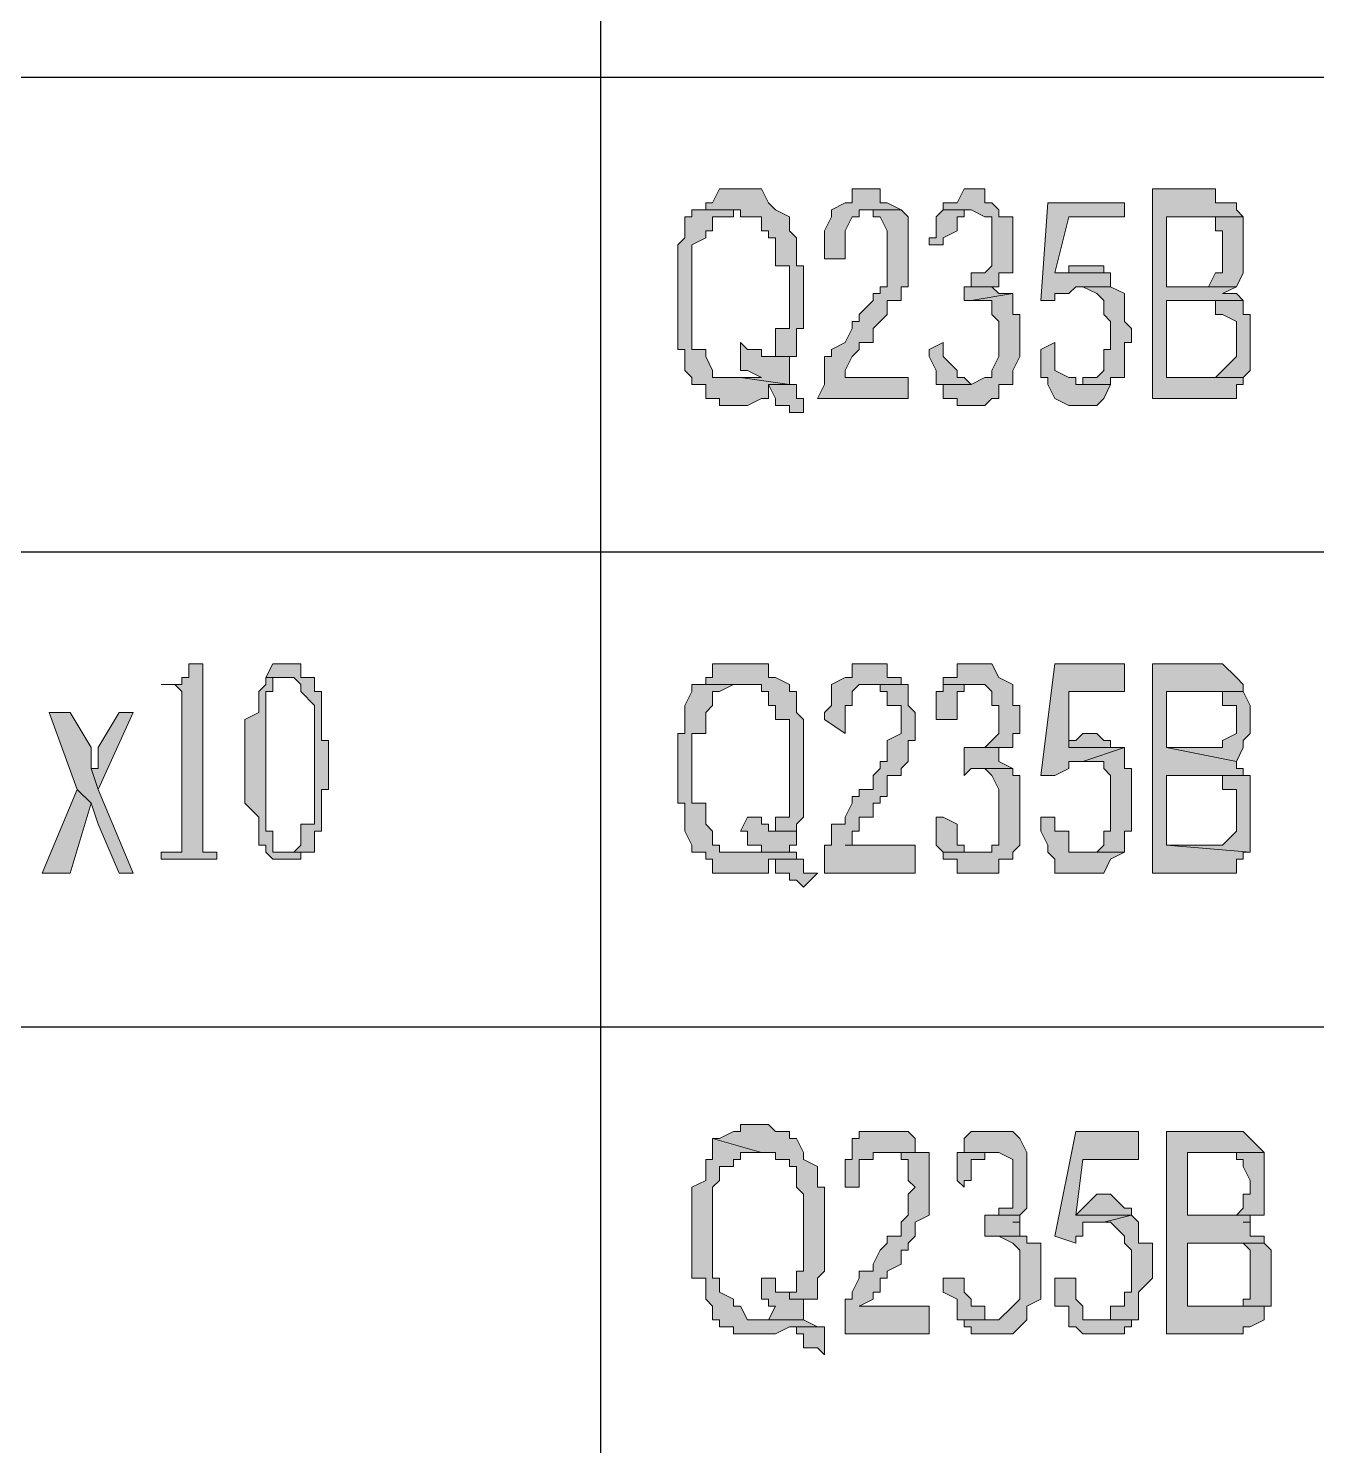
# Model space of a CAD drawing. Header units: millimetres. Extents: x 20 to 821, y 1 to 1134.
# Drawn here: x 662.22 to 695.43, y 115.7 to 152.24 of the extents above; entities that cross this region are included whole.
import ezdxf

# ---------------------------------------------------------------- set-up
doc = ezdxf.new("R2010")
doc.units = ezdxf.units.MM
doc.layers.add('1', color=7, linetype='Continuous')

msp = doc.modelspace()

# ---------------------------------------------------------------- hatches: boundary and pattern name
h = msp.add_hatch(color=0)
h.dxf.hatch_style = 2
h.paths.add_polyline_path([(680.58, 148.101732), (680.04, 148.101732), (679.86, 147.741732), (679.68, 147.741732), (679.68, 147.561732), (679.32, 147.561732), (680.58, 147.561732), (680.58, 147.381732), (680.76, 147.381732), (681.12, 147.381732), (681.12, 147.021732), (681.3, 147.021732), (681.3, 146.841732), (681.48, 146.841732), (681.48, 146.661732), (681.48, 146.301732), (681.48, 146.121732), (681.84, 146.121732), (681.84, 144.501732), (681.48, 144.501732), (681.48, 143.781732), (681.3, 143.781732), (682.02, 143.781732), (682.02, 143.961732), (682.02, 144.501732), (682.2, 144.501732), (682.2, 146.121732), (682.02, 146.121732), (682.02, 146.841732), (681.84, 147.021732), (681.84, 147.381732), (681.48, 147.561732), (681.3, 147.741732), (681.12, 148.101732)])
h = msp.add_hatch(color=0)
h.dxf.hatch_style = 2
h.paths.add_polyline_path([(684, 148.101732), (683.46, 148.101732), (683.46, 147.741732), (683.28, 147.741732), (682.92, 147.561732), (682.92, 147.381732), (682.74, 147.021732), (682.74, 146.301732), (683.28, 146.301732), (683.28, 147.021732), (683.46, 147.381732), (683.64, 147.381732), (683.64, 147.561732), (684.72, 147.561732), (684.36, 147.741732), (684.18, 147.741732), (684.18, 148.101732)])
h = msp.add_hatch(color=0)
h.dxf.hatch_style = 2
h.paths.add_polyline_path([(686.52, 148.101732), (686.34, 148.101732), (686.16, 147.741732), (685.8, 147.741732), (685.8, 147.561732), (686.52, 147.561732), (686.88, 147.381732), (687.06, 147.381732), (687.06, 147.021732), (687.06, 146.121732), (686.88, 145.941732), (686.52, 145.941732), (686.52, 145.581732), (686.34, 145.581732), (687.24, 145.581732), (687.24, 145.941732), (687.6, 145.941732), (687.6, 147.381732), (687.24, 147.381732), (687.24, 147.561732), (687.06, 147.741732), (686.88, 147.741732), (686.88, 148.101732)])
h = msp.add_hatch(color=0)
h.dxf.hatch_style = 2
h.paths.add_polyline_path([(692.28, 148.101732), (691.2, 148.101732), (691.2, 142.701732), (693.36, 142.701732), (693.36, 143.061732), (693.54, 143.061732), (693.54, 143.241732), (691.56, 143.241732), (691.56, 145.221732), (693.54, 145.221732), (693.36, 145.401732), (693, 145.401732), (693.36, 145.581732), (691.56, 145.581732), (691.56, 147.381732), (693.54, 147.381732), (693.36, 147.561732), (693.36, 147.741732), (693, 147.741732), (692.82, 147.741732), (692.82, 148.101732)])
h = msp.add_hatch(color=0)
h.dxf.hatch_style = 2
h.paths.add_polyline_path([(690.48, 147.741732), (688.5, 147.741732), (688.32, 145.221732), (688.68, 145.221732), (688.68, 145.401732), (689.04, 145.401732), (689.22, 145.581732), (690.12, 145.581732), (690.12, 145.941732), (688.68, 145.941732), (689.04, 147.381732), (690.48, 147.381732)])
h = msp.add_hatch(color=0)
h.dxf.hatch_style = 2
h.paths.add_polyline_path([(679.32, 147.561732), (679.32, 147.381732), (679.14, 147.381732), (679.14, 146.841732), (678.96, 146.661732), (678.96, 143.961732), (679.14, 143.961732), (679.14, 143.421732), (679.32, 143.241732), (679.32, 143.061732), (679.68, 143.061732), (679.68, 142.701732), (679.86, 142.701732), (680.04, 142.701732), (680.04, 142.521732), (680.76, 142.521732), (681.12, 142.701732), (681.3, 142.701732), (681.3, 143.061732), (682.02, 143.061732), (681.84, 143.061732), (680.58, 143.241732), (679.86, 143.241732), (679.86, 143.421732), (679.68, 143.781732), (679.68, 143.961732), (679.32, 143.961732), (679.32, 146.661732), (679.68, 146.841732), (679.68, 147.021732), (679.86, 147.021732), (679.86, 147.381732), (680.04, 147.381732), (680.4, 147.381732), (680.4, 147.561732), (680.58, 147.561732)])
h = msp.add_hatch(color=0)
h.dxf.hatch_style = 2
h.paths.add_polyline_path([(684.72, 147.561732), (684, 147.561732), (684, 147.381732), (684.18, 147.381732), (684.36, 147.021732), (684.36, 145.581732), (684.18, 145.581732), (684.18, 145.401732), (684, 145.401732), (684, 145.221732), (683.64, 144.861732), (683.64, 144.681732), (683.46, 144.681732), (683.46, 144.501732), (683.28, 144.141732), (682.92, 143.961732), (682.92, 143.781732), (682.74, 143.781732), (682.74, 143.061732), (682.56, 142.701732), (684.9, 142.701732), (684.9, 143.241732), (683.28, 143.241732), (683.28, 143.421732), (683.46, 143.781732), (683.64, 143.961732), (683.64, 144.141732), (684, 144.141732), (684, 144.501732), (684.18, 144.681732), (684.36, 144.861732), (684.36, 145.221732), (684.72, 145.221732), (684.72, 145.581732), (684.9, 145.581732), (684.9, 147.381732)])
h = msp.add_hatch(color=0)
h.dxf.hatch_style = 2
h.paths.add_polyline_path([(685.8, 147.561732), (685.62, 147.381732), (685.62, 146.841732), (685.44, 146.841732), (685.44, 146.661732), (685.8, 146.661732), (685.8, 146.841732), (686.16, 147.021732), (686.16, 147.381732), (686.34, 147.381732), (686.34, 147.561732), (686.52, 147.561732)])
h = msp.add_hatch(color=0)
h.dxf.hatch_style = 2
h.paths.add_polyline_path([(693.54, 147.381732), (692.28, 147.381732), (692.64, 147.381732), (692.82, 147.381732), (692.82, 147.021732), (693, 147.021732), (693, 146.841732), (693, 145.941732), (692.82, 145.941732), (692.64, 145.581732), (692.28, 145.581732), (691.56, 145.581732), (693.36, 145.581732), (693.54, 145.941732)])
h = msp.add_hatch(color=0)
h.dxf.hatch_style = 2
h.paths.add_polyline_path([(689.4, 146.121732), (689.04, 146.121732), (689.04, 145.941732), (688.68, 145.941732), (690.12, 145.941732), (689.94, 145.941732), (689.94, 146.121732)])
h = msp.add_hatch(color=0)
h.dxf.hatch_style = 2
h.paths.add_polyline_path([(686.34, 145.581732), (686.34, 145.221732), (686.52, 145.221732), (687.6, 145.401732), (687.24, 145.401732), (687.06, 145.581732), (687.24, 145.581732)])
h = msp.add_hatch(color=0)
h.dxf.hatch_style = 2
h.paths.add_polyline_path([(690.12, 145.581732), (689.22, 145.581732), (689.4, 145.581732), (689.76, 145.401732), (689.94, 145.221732), (689.94, 144.861732), (690.12, 144.681732), (690.12, 143.961732), (689.94, 143.961732), (689.94, 143.421732), (689.76, 143.241732), (689.4, 143.241732), (689.4, 143.061732), (689.22, 143.061732), (690.12, 143.061732), (690.12, 143.241732), (690.48, 143.241732), (690.48, 143.421732), (690.48, 144.141732), (690.66, 144.141732), (690.66, 144.501732), (690.48, 144.681732), (690.48, 145.401732)])
h = msp.add_hatch(color=0)
h.dxf.hatch_style = 2
h.paths.add_polyline_path([(687.6, 145.401732), (686.52, 145.221732), (687.06, 145.221732), (687.06, 144.861732), (687.24, 144.681732), (687.24, 143.781732), (687.06, 143.421732), (687.06, 143.241732), (686.88, 143.241732), (686.52, 143.061732), (685.62, 143.061732), (685.8, 143.061732), (685.8, 142.701732), (686.16, 142.701732), (686.16, 142.521732), (686.34, 142.521732), (686.88, 142.521732), (687.06, 142.701732), (687.24, 142.701732), (687.24, 143.061732), (687.6, 143.061732), (687.6, 143.241732), (687.6, 143.421732), (687.78, 143.781732), (687.78, 144.861732), (687.6, 144.861732)])
h = msp.add_hatch(color=0)
h.dxf.hatch_style = 2
h.paths.add_polyline_path([(693.54, 145.221732), (692.28, 145.221732), (692.64, 145.221732), (692.82, 145.221732), (692.82, 144.861732), (693, 144.861732), (693.36, 144.681732), (693.36, 143.781732), (693, 143.421732), (692.82, 143.241732), (692.64, 143.241732), (691.56, 143.241732), (693.54, 143.241732), (693.72, 143.421732), (693.72, 144.861732), (693.54, 144.861732)])
h = msp.add_hatch(color=0)
h.dxf.hatch_style = 2
h.paths.add_polyline_path([(680.58, 144.141732), (680.58, 143.421732), (680.76, 143.421732), (681.12, 143.241732), (680.58, 143.241732), (681.84, 143.061732), (681.84, 143.781732), (681.3, 143.781732), (681.12, 143.781732), (681.12, 143.961732), (680.76, 143.961732)])
h = msp.add_hatch(color=0)
h.dxf.hatch_style = 2
h.paths.add_polyline_path([(685.8, 144.141732), (685.44, 143.961732), (685.44, 143.781732), (685.62, 143.421732), (685.62, 143.061732), (686.52, 143.061732), (686.34, 143.241732), (686.16, 143.241732), (686.16, 143.421732), (685.8, 143.781732)])
h = msp.add_hatch(color=0)
h.dxf.hatch_style = 2
h.paths.add_polyline_path([(688.68, 144.141732), (688.32, 143.961732), (688.32, 143.241732), (688.5, 143.241732), (688.5, 143.061732), (688.68, 142.701732), (689.04, 142.521732), (689.76, 142.521732), (689.94, 142.701732), (690.12, 143.061732), (689.22, 143.061732), (689.22, 143.241732), (689.04, 143.241732), (688.68, 143.421732)])
h = msp.add_hatch(color=0)
h.dxf.hatch_style = 2
h.paths.add_polyline_path([(682.02, 143.061732), (681.3, 143.061732), (681.48, 142.701732), (681.48, 142.521732), (681.84, 142.521732), (681.84, 142.341732), (682.02, 142.341732), (682.2, 142.341732), (682.2, 142.701732), (682.02, 142.701732)])
h = msp.add_hatch(color=0)
h.dxf.hatch_style = 2
h.paths.add_polyline_path([(666.72, 135.861732), (666.36, 135.861732), (666.36, 135.501732), (666.18, 135.501732), (666.18, 135.321732), (665.64, 135.321732), (666, 135.321732), (666.18, 135.141732), (666.18, 131.001732), (666, 131.001732), (665.64, 131.001732), (665.64, 130.821732), (667.08, 130.821732), (667.08, 131.001732), (666.9, 131.001732), (666.72, 131.001732), (666.72, 131.181732)])
h = msp.add_hatch(color=0)
h.dxf.hatch_style = 2
h.paths.add_polyline_path([(668.88, 135.861732), (668.52, 135.861732), (668.34, 135.501732), (669.06, 135.501732), (669.24, 135.321732), (669.24, 135.141732), (669.6, 134.781732), (669.6, 133.341732), (669.6, 133.161732), (669.6, 131.721732), (669.24, 131.721732), (669.24, 131.181732), (669.06, 131.001732), (668.88, 131.001732), (669.24, 131.001732), (669.6, 131.001732), (669.6, 131.181732), (669.6, 131.541732), (669.78, 131.541732), (669.78, 132.621732), (669.96, 132.621732), (669.96, 133.881732), (669.78, 133.881732), (669.78, 135.141732), (669.6, 135.141732), (669.6, 135.501732), (669.24, 135.501732), (669.24, 135.861732), (669.06, 135.861732)])
h = msp.add_hatch(color=0)
h.dxf.hatch_style = 2
h.paths.add_polyline_path([(680.58, 135.861732), (679.86, 135.861732), (679.86, 135.501732), (679.68, 135.501732), (679.68, 135.321732), (681.12, 135.321732), (681.12, 135.141732), (681.3, 135.141732), (681.3, 134.781732), (681.48, 134.781732), (681.48, 134.601732), (681.48, 134.421732), (681.84, 134.421732), (681.84, 131.901732), (681.48, 131.901732), (681.48, 131.541732), (681.3, 131.541732), (682.02, 131.541732), (682.02, 131.721732), (682.2, 131.901732), (682.2, 134.421732), (682.02, 134.601732), (682.02, 135.141732), (681.84, 135.141732), (681.84, 135.321732), (681.48, 135.501732), (681.3, 135.501732), (681.3, 135.861732)])
h = msp.add_hatch(color=0)
h.dxf.hatch_style = 2
h.paths.add_polyline_path([(684, 135.861732), (683.46, 135.861732), (683.46, 135.501732), (683.28, 135.501732), (682.92, 135.321732), (682.92, 134.781732), (682.74, 134.601732), (682.74, 134.421732), (683.28, 134.061732), (683.28, 134.781732), (683.46, 134.781732), (683.46, 135.141732), (683.64, 135.321732), (684.9, 135.321732), (684.72, 135.321732), (684.72, 135.501732), (684.36, 135.501732), (684.36, 135.861732), (684.18, 135.861732)])
h = msp.add_hatch(color=0)
h.dxf.hatch_style = 2
h.paths.add_polyline_path([(686.52, 135.861732), (686.16, 135.861732), (686.16, 135.501732), (685.8, 135.501732), (685.8, 135.321732), (686.88, 135.321732), (687.06, 135.141732), (687.06, 134.781732), (687.24, 134.781732), (687.24, 134.061732), (687.06, 133.881732), (686.88, 133.701732), (686.52, 133.701732), (687.24, 133.701732), (687.6, 133.701732), (687.6, 133.881732), (687.6, 134.061732), (687.78, 134.061732), (687.78, 134.781732), (687.6, 134.781732), (687.6, 135.321732), (687.24, 135.501732), (687.06, 135.861732)])
h = msp.add_hatch(color=0)
h.dxf.hatch_style = 2
h.paths.add_polyline_path([(690.48, 135.861732), (688.68, 135.861732), (688.32, 132.981732), (688.68, 132.981732), (689.04, 133.161732), (689.04, 133.341732), (689.22, 133.341732), (689.4, 133.341732), (690.48, 133.701732), (689.04, 133.701732), (689.04, 135.141732), (690.48, 135.141732)])
h = msp.add_hatch(color=0)
h.dxf.hatch_style = 2
h.paths.add_polyline_path([(692.64, 135.861732), (691.2, 135.861732), (691.2, 130.461732), (693.36, 130.461732), (693.36, 130.821732), (693.54, 130.821732), (693.54, 131.001732), (693.72, 131.001732), (691.56, 131.181732), (691.56, 132.981732), (692.64, 132.981732), (693.54, 132.981732), (693.54, 133.161732), (693.36, 133.161732), (693.36, 133.341732), (691.56, 133.701732), (691.56, 135.141732), (692.28, 135.141732), (693.54, 135.141732), (693.54, 135.321732), (693.36, 135.501732), (693, 135.861732)])
h = msp.add_hatch(color=0)
h.dxf.hatch_style = 2
h.paths.add_polyline_path([(668.34, 135.501732), (668.34, 135.321732), (668.16, 135.141732), (668.16, 134.601732), (667.8, 134.421732), (667.8, 132.261732), (668.16, 131.901732), (668.16, 131.721732), (668.16, 131.181732), (668.34, 131.181732), (668.34, 131.001732), (668.52, 130.821732), (669.24, 130.821732), (669.24, 131.001732), (668.52, 131.001732), (668.52, 131.181732), (668.52, 131.541732), (668.34, 131.541732), (668.34, 135.141732), (668.52, 135.141732), (668.52, 135.501732), (668.88, 135.501732)])
h = msp.add_hatch(color=0)
h.dxf.hatch_style = 2
h.paths.add_polyline_path([(679.68, 135.321732), (679.32, 135.321732), (679.32, 135.141732), (679.14, 134.781732), (679.14, 134.061732), (678.96, 134.061732), (678.96, 132.261732), (679.14, 132.261732), (679.14, 131.901732), (679.14, 131.721732), (679.14, 131.541732), (679.32, 131.181732), (679.32, 131.001732), (679.68, 131.001732), (679.68, 130.821732), (679.86, 130.821732), (679.86, 130.461732), (680.04, 130.461732), (681.3, 130.461732), (681.3, 130.821732), (682.2, 130.821732), (682.02, 130.821732), (682.02, 131.001732), (681.84, 131.001732), (680.04, 131.001732), (680.04, 131.181732), (679.86, 131.181732), (679.86, 131.541732), (679.68, 131.721732), (679.68, 132.261732), (679.32, 132.261732), (679.32, 134.061732), (679.68, 134.061732), (679.68, 134.601732), (679.86, 134.781732), (679.86, 135.141732), (680.04, 135.141732), (680.4, 135.321732), (680.58, 135.321732)])
h = msp.add_hatch(color=0)
h.dxf.hatch_style = 2
h.paths.add_polyline_path([(684.9, 135.321732), (684, 135.321732), (684.18, 135.321732), (684.18, 135.141732), (684.36, 135.141732), (684.36, 134.781732), (684.72, 134.781732), (684.72, 134.061732), (684.36, 133.881732), (684.36, 133.341732), (684.18, 133.341732), (684.18, 133.161732), (684, 132.981732), (684, 132.621732), (683.64, 132.621732), (683.64, 132.441732), (683.46, 132.441732), (683.46, 132.261732), (683.28, 131.901732), (683.28, 131.721732), (682.92, 131.721732), (682.92, 131.181732), (682.74, 131.181732), (682.74, 130.461732), (685.08, 130.461732), (685.08, 131.181732), (683.28, 131.181732), (683.46, 131.181732), (683.46, 131.541732), (683.64, 131.541732), (683.64, 131.721732), (683.64, 131.901732), (684, 131.901732), (684, 132.261732), (684.18, 132.261732), (684.18, 132.441732), (684.36, 132.441732), (684.36, 132.981732), (684.72, 132.981732), (684.72, 133.161732), (684.9, 133.341732), (684.9, 133.881732), (685.08, 133.881732), (685.08, 134.601732), (684.9, 134.781732)])
h = msp.add_hatch(color=0)
h.dxf.hatch_style = 2
h.paths.add_polyline_path([(685.8, 135.321732), (685.8, 135.141732), (685.62, 135.141732), (685.62, 134.421732), (686.16, 134.421732), (686.16, 135.141732), (686.34, 135.141732), (686.34, 135.321732), (686.52, 135.321732)])
h = msp.add_hatch(color=0)
h.dxf.hatch_style = 2
h.paths.add_polyline_path([(693.54, 135.141732), (692.28, 135.141732), (692.64, 135.141732), (693, 135.141732), (693, 134.781732), (693.36, 134.781732), (693.36, 134.601732), (693.36, 134.061732), (693, 133.881732), (693, 133.701732), (692.82, 133.701732), (692.64, 133.701732), (692.28, 133.701732), (691.56, 133.701732), (693.36, 133.341732), (693.54, 133.701732), (693.54, 133.881732), (693.72, 134.061732), (693.72, 134.781732)])
h = msp.add_hatch(color=0)
h.dxf.hatch_style = 2
h.paths.add_polyline_path([(663.3, 134.601732), (662.76, 134.601732), (663.48, 132.621732), (663.84, 132.261732), (664.02, 131.721732), (664.56, 130.461732), (664.92, 130.461732), (664.02, 132.621732), (663.84, 133.161732), (663.84, 133.701732)])
h = msp.add_hatch(color=0)
h.dxf.hatch_style = 2
h.paths.add_polyline_path([(664.92, 134.601732), (664.56, 134.601732), (664.02, 133.701732), (664.02, 133.161732), (663.84, 133.161732), (664.02, 132.621732)])
h = msp.add_hatch(color=0)
h.dxf.hatch_style = 2
h.paths.add_polyline_path([(689.4, 134.061732), (689.22, 133.881732), (689.04, 133.881732), (689.04, 133.701732), (690.12, 133.701732), (690.12, 133.881732), (689.94, 133.881732), (689.76, 134.061732)])
h = msp.add_hatch(color=0)
h.dxf.hatch_style = 2
h.paths.add_polyline_path([(686.34, 133.701732), (686.34, 132.981732), (686.52, 133.161732), (687.6, 133.161732), (687.24, 133.341732), (687.24, 133.701732), (686.52, 133.701732)])
h = msp.add_hatch(color=0)
h.dxf.hatch_style = 2
h.paths.add_polyline_path([(690.48, 133.701732), (689.4, 133.341732), (689.94, 133.341732), (689.94, 133.161732), (690.12, 132.981732), (690.12, 131.541732), (689.94, 131.541732), (689.94, 131.181732), (689.76, 131.001732), (689.4, 131.001732), (690.48, 131.001732), (690.48, 131.541732), (690.66, 131.541732), (690.66, 133.161732), (690.48, 133.161732)])
h = msp.add_hatch(color=0)
h.dxf.hatch_style = 2
h.paths.add_polyline_path([(687.6, 133.161732), (686.88, 133.161732), (687.06, 132.981732), (687.24, 132.621732), (687.24, 131.181732), (687.06, 131.181732), (687.06, 131.001732), (686.88, 131.001732), (685.8, 131.001732), (685.8, 130.821732), (686.16, 130.821732), (686.16, 130.461732), (687.24, 130.461732), (687.24, 130.821732), (687.6, 130.821732), (687.6, 131.001732), (687.78, 131.181732), (687.78, 132.981732), (687.6, 132.981732)])
h = msp.add_hatch(color=0)
h.dxf.hatch_style = 2
h.paths.add_polyline_path([(693.54, 132.981732), (692.64, 132.981732), (692.82, 132.981732), (693, 132.981732), (693, 132.621732), (693.36, 132.621732), (693.36, 132.441732), (693.36, 131.541732), (693, 131.181732), (692.82, 131.181732), (692.64, 131.181732), (691.56, 131.181732), (693.72, 131.001732), (693.72, 132.981732)])
h = msp.add_hatch(color=0)
h.dxf.hatch_style = 2
h.paths.add_polyline_path([(663.48, 132.621732), (662.58, 130.461732), (663.3, 130.461732), (663.84, 132.261732)])
h = msp.add_hatch(color=0)
h.dxf.hatch_style = 2
h.paths.add_polyline_path([(680.76, 131.901732), (680.58, 131.541732), (680.76, 131.541732), (680.76, 131.181732), (681.12, 131.181732), (681.12, 131.001732), (680.58, 131.001732), (681.84, 131.001732), (681.84, 131.181732), (682.02, 131.181732), (682.02, 131.541732), (681.3, 131.541732), (681.3, 131.721732), (681.12, 131.721732), (681.12, 131.901732)])
h = msp.add_hatch(color=0)
h.dxf.hatch_style = 2
h.paths.add_polyline_path([(685.8, 131.901732), (685.62, 131.901732), (685.62, 131.721732), (685.62, 131.181732), (685.8, 131.001732), (686.52, 131.001732), (686.34, 131.001732), (686.34, 131.181732), (686.16, 131.181732), (686.16, 131.721732)])
h = msp.add_hatch(color=0)
h.dxf.hatch_style = 2
h.paths.add_polyline_path([(688.68, 131.901732), (688.32, 131.901732), (688.32, 131.721732), (688.32, 131.541732), (688.5, 131.181732), (688.5, 131.001732), (688.68, 130.821732), (688.68, 130.461732), (689.04, 130.461732), (689.94, 130.461732), (690.12, 130.821732), (690.48, 131.001732), (689.04, 131.001732), (689.04, 131.181732), (689.04, 131.541732), (688.68, 131.541732)])
h = msp.add_hatch(color=0)
h.dxf.hatch_style = 2
h.paths.add_polyline_path([(682.2, 130.821732), (681.48, 130.821732), (681.48, 130.461732), (681.84, 130.461732), (681.84, 130.281732), (682.02, 130.281732), (682.2, 130.101732), (682.56, 130.461732), (682.2, 130.461732)])
h = msp.add_hatch(color=0)
h.dxf.hatch_style = 2
h.paths.add_polyline_path([(681.12, 123.981732), (680.58, 123.981732), (680.58, 123.801732), (680.4, 123.801732), (680.04, 123.621732), (679.86, 123.621732), (681.12, 123.261732), (681.48, 123.261732), (681.48, 123.081732), (681.84, 123.081732), (681.84, 122.901732), (682.02, 122.901732), (682.02, 122.541732), (682.02, 122.361732), (682.2, 122.181732), (682.2, 120.201732), (682.02, 120.201732), (682.02, 119.661732), (681.84, 119.661732), (681.84, 119.481732), (682.56, 119.481732), (682.56, 120.021732), (682.74, 120.201732), (682.74, 122.361732), (682.56, 122.361732), (682.56, 122.901732), (682.2, 123.081732), (682.2, 123.261732), (682.02, 123.621732), (681.84, 123.621732), (681.84, 123.801732), (681.48, 123.801732), (681.3, 123.981732)])
h = msp.add_hatch(color=0)
h.dxf.hatch_style = 2
h.paths.add_polyline_path([(679.86, 123.621732), (679.86, 123.081732), (679.68, 123.081732), (679.68, 122.541732), (679.32, 122.361732), (679.32, 120.021732), (679.68, 120.021732), (679.68, 119.661732), (679.68, 119.481732), (679.86, 119.301732), (679.86, 118.941732), (680.04, 118.941732), (680.04, 118.761732), (680.4, 118.761732), (680.4, 118.581732), (680.58, 118.581732), (681.48, 118.581732), (681.84, 118.761732), (682.56, 118.761732), (682.2, 118.941732), (680.76, 118.941732), (680.58, 119.301732), (680.4, 119.301732), (680.4, 119.481732), (680.04, 119.661732), (680.04, 120.021732), (679.86, 120.021732), (679.86, 122.361732), (680.04, 122.541732), (680.04, 122.901732), (680.4, 122.901732), (680.4, 123.081732), (680.58, 123.081732), (680.58, 123.261732), (680.76, 123.261732), (681.12, 123.261732)])
h = msp.add_hatch(color=0)
h.dxf.hatch_style = 2
h.paths.add_polyline_path([(684.36, 123.801732), (683.64, 123.801732), (683.64, 123.621732), (683.46, 123.621732), (683.46, 123.261732), (683.46, 123.081732), (683.28, 123.081732), (683.28, 122.361732), (683.64, 122.361732), (683.64, 123.081732), (684, 123.081732), (684, 123.261732), (684.18, 123.261732), (685.08, 123.261732), (685.08, 123.621732), (684.9, 123.801732)])
h = msp.add_hatch(color=0)
h.dxf.hatch_style = 2
h.paths.add_polyline_path([(687.06, 123.801732), (686.52, 123.801732), (686.34, 123.621732), (686.34, 123.261732), (687.06, 123.261732), (687.24, 123.261732), (687.6, 123.081732), (687.6, 121.821732), (687.24, 121.821732), (687.24, 121.641732), (687.06, 121.641732), (686.88, 121.641732), (687.78, 121.641732), (687.96, 121.821732), (687.96, 123.261732), (687.78, 123.621732), (687.6, 123.801732)])
h = msp.add_hatch(color=0)
h.dxf.hatch_style = 2
h.paths.add_polyline_path([(690.84, 123.801732), (689.22, 123.801732), (688.68, 121.101732), (689.22, 120.921732), (689.22, 121.101732), (689.4, 121.101732), (689.4, 121.461732), (689.76, 121.461732), (689.94, 121.461732), (690.66, 121.641732), (689.22, 121.641732), (689.4, 123.081732), (690.84, 123.081732)])
h = msp.add_hatch(color=0)
h.dxf.hatch_style = 2
h.paths.add_polyline_path([(693, 123.801732), (691.56, 123.801732), (691.56, 118.581732), (693.54, 118.581732), (693.54, 118.761732), (693.72, 118.761732), (694.08, 118.941732), (694.08, 119.301732), (692.1, 119.301732), (692.1, 120.921732), (692.82, 120.921732), (694.08, 120.921732), (694.08, 121.101732), (693.72, 121.101732), (693.72, 121.461732), (693.54, 121.461732), (693.72, 121.461732), (693.72, 121.641732), (692.1, 121.641732), (692.1, 123.261732), (692.82, 123.261732), (694.08, 123.261732), (693.72, 123.621732), (693.54, 123.801732)])
h = msp.add_hatch(color=0)
h.dxf.hatch_style = 2
h.paths.add_polyline_path([(685.08, 123.261732), (684.36, 123.261732), (684.72, 123.261732), (684.72, 123.081732), (684.9, 123.081732), (684.9, 122.541732), (685.08, 122.361732), (684.9, 122.181732), (684.9, 121.641732), (684.72, 121.461732), (684.72, 121.101732), (684.36, 121.101732), (684.36, 120.921732), (684.18, 120.741732), (684, 120.381732), (684, 120.201732), (683.64, 120.201732), (683.64, 120.021732), (683.46, 119.661732), (683.46, 119.481732), (683.28, 119.481732), (683.28, 118.581732), (685.44, 118.581732), (685.44, 119.301732), (683.64, 119.301732), (684, 119.481732), (684, 119.661732), (684.18, 119.661732), (684.18, 120.021732), (684.36, 120.021732), (684.36, 120.201732), (684.72, 120.381732), (684.72, 120.741732), (684.9, 120.741732), (684.9, 120.921732), (685.08, 121.101732), (685.08, 121.461732), (685.44, 121.641732), (685.44, 123.261732)])
h = msp.add_hatch(color=0)
h.dxf.hatch_style = 2
h.paths.add_polyline_path([(686.34, 123.261732), (686.16, 123.261732), (686.16, 123.081732), (686.16, 122.541732), (686.34, 122.361732), (686.34, 122.541732), (686.52, 122.541732), (686.52, 123.081732), (686.88, 123.081732), (686.88, 123.261732), (687.06, 123.261732)])
h = msp.add_hatch(color=0)
h.dxf.hatch_style = 2
h.paths.add_polyline_path([(694.08, 123.261732), (692.82, 123.261732), (693, 123.261732), (693.36, 123.261732), (693.36, 123.081732), (693.54, 123.081732), (693.54, 122.901732), (693.72, 122.541732), (693.72, 122.181732), (693.54, 122.181732), (693.54, 121.821732), (693.36, 121.641732), (693, 121.641732), (692.82, 121.641732), (692.1, 121.641732), (693.72, 121.641732), (694.08, 121.641732), (694.08, 121.821732)])
h = msp.add_hatch(color=0)
h.dxf.hatch_style = 2
h.paths.add_polyline_path([(689.94, 122.181732), (689.76, 122.181732), (689.4, 121.821732), (689.22, 121.641732), (690.66, 121.641732), (690.66, 121.821732), (690.48, 121.821732), (690.12, 122.181732)])
h = msp.add_hatch(color=0)
h.dxf.hatch_style = 2
h.paths.add_polyline_path([(686.88, 121.641732), (686.88, 121.101732), (687.06, 121.101732), (687.96, 121.101732), (687.78, 121.101732), (687.78, 121.461732), (687.6, 121.461732), (687.78, 121.461732), (687.78, 121.641732)])
h = msp.add_hatch(color=0)
h.dxf.hatch_style = 2
h.paths.add_polyline_path([(690.66, 121.641732), (689.94, 121.461732), (690.12, 121.461732), (690.48, 121.101732), (690.48, 120.921732), (690.66, 120.741732), (690.66, 119.661732), (690.48, 119.661732), (690.48, 119.301732), (690.12, 119.301732), (690.12, 118.941732), (689.94, 118.941732), (690.84, 118.941732), (690.84, 119.301732), (690.84, 119.661732), (691.2, 120.021732), (691.2, 120.921732), (690.84, 120.921732), (690.84, 121.461732)])
h = msp.add_hatch(color=0)
h.dxf.hatch_style = 2
h.paths.add_polyline_path([(687.96, 121.101732), (687.06, 121.101732), (687.24, 121.101732), (687.6, 120.921732), (687.78, 120.741732), (687.78, 119.481732), (687.6, 119.301732), (687.24, 118.941732), (686.34, 118.941732), (686.34, 118.761732), (686.52, 118.761732), (686.52, 118.581732), (687.6, 118.581732), (687.78, 118.761732), (687.96, 118.941732), (687.96, 119.301732), (688.32, 119.481732), (688.32, 120.921732), (687.96, 120.921732)])
h = msp.add_hatch(color=0)
h.dxf.hatch_style = 2
h.paths.add_polyline_path([(694.08, 120.921732), (692.82, 120.921732), (693, 120.921732), (693.54, 120.921732), (693.72, 120.741732), (693.72, 119.481732), (693.54, 119.481732), (693.54, 119.301732), (693.36, 119.301732), (693, 119.301732), (692.1, 119.301732), (694.08, 119.301732), (694.26, 119.301732), (694.26, 119.481732), (694.26, 120.741732)])
h = msp.add_hatch(color=0)
h.dxf.hatch_style = 2
h.paths.add_polyline_path([(681.12, 120.021732), (681.12, 119.481732), (681.3, 119.481732), (681.3, 119.301732), (681.48, 119.301732), (681.3, 118.941732), (681.12, 118.941732), (682.2, 118.941732), (682.2, 119.481732), (682.56, 119.481732), (681.84, 119.481732), (681.84, 119.661732), (681.48, 119.661732), (681.48, 120.021732)])
h = msp.add_hatch(color=0)
h.dxf.hatch_style = 2
h.paths.add_polyline_path([(686.34, 120.021732), (685.8, 120.021732), (685.8, 119.661732), (686.16, 119.481732), (686.16, 118.941732), (686.34, 118.941732), (687.06, 118.941732), (686.88, 118.941732), (686.88, 119.301732), (686.52, 119.301732), (686.52, 119.481732), (686.34, 119.661732)])
h = msp.add_hatch(color=0)
h.dxf.hatch_style = 2
h.paths.add_polyline_path([(689.22, 120.021732), (688.68, 120.021732), (688.68, 119.661732), (688.68, 119.301732), (689.04, 119.301732), (689.04, 118.761732), (689.22, 118.761732), (689.4, 118.581732), (690.48, 118.581732), (690.48, 118.761732), (690.66, 118.761732), (690.66, 118.941732), (689.94, 118.941732), (689.4, 118.941732), (689.4, 119.301732), (689.22, 119.481732)])
h = msp.add_hatch(color=0)
h.dxf.hatch_style = 2
h.paths.add_polyline_path([(682.56, 118.761732), (681.84, 118.761732), (682.02, 118.761732), (682.02, 118.581732), (682.2, 118.581732), (682.2, 118.221732), (682.56, 118.221732), (682.74, 118.041732), (682.74, 118.761732)])

# ---------------------------------------------------------------- linework, layer by layer
at = {"layer": '1', "color": 0, "lineweight": 25}
for points in [[(676.98, 77.541732), (676.98, 419.721732)], [(557.64, 150.981732), (821.16, 150.981732)], [(557.64, 138.741732), (821.16, 138.741732)], [(557.64, 126.501732), (821.16, 126.501732)]]:
    msp.add_lwpolyline(points, dxfattribs=at)
at = {"layer": '1', "color": 0, "lineweight": 5}
for points in [[(680.58, 148.101732), (680.04, 148.101732), (679.86, 147.741732), (679.68, 147.741732), (679.68, 147.561732), (679.32, 147.561732), (680.58, 147.561732), (680.58, 147.381732), (680.76, 147.381732), (681.12, 147.381732), (681.12, 147.021732), (681.3, 147.021732), (681.3, 146.841732), (681.48, 146.841732), (681.48, 146.661732), (681.48, 146.301732), (681.48, 146.121732), (681.84, 146.121732), (681.84, 144.501732), (681.48, 144.501732), (681.48, 143.781732), (681.3, 143.781732), (682.02, 143.781732), (682.02, 143.961732), (682.02, 144.501732), (682.2, 144.501732), (682.2, 146.121732), (682.02, 146.121732), (682.02, 146.841732), (681.84, 147.021732), (681.84, 147.381732), (681.48, 147.561732), (681.3, 147.741732), (681.12, 148.101732), (680.58, 148.101732)], [(684, 148.101732), (683.46, 148.101732), (683.46, 147.741732), (683.28, 147.741732), (682.92, 147.561732), (682.92, 147.381732), (682.74, 147.021732), (682.74, 146.301732), (683.28, 146.301732), (683.28, 147.021732), (683.46, 147.381732), (683.46, 147.381732), (683.64, 147.381732), (683.64, 147.561732), (684.72, 147.561732), (684.36, 147.741732), (684.18, 147.741732), (684.18, 148.101732), (684, 148.101732)], [(686.52, 148.101732), (686.34, 148.101732), (686.16, 147.741732), (685.8, 147.741732), (685.8, 147.561732), (686.52, 147.561732), (686.88, 147.381732), (687.06, 147.381732), (687.06, 147.021732), (687.06, 146.121732), (686.88, 145.941732), (686.88, 145.941732), (686.52, 145.941732), (686.52, 145.581732), (686.34, 145.581732), (687.24, 145.581732), (687.24, 145.941732), (687.6, 145.941732), (687.6, 147.381732), (687.24, 147.381732), (687.24, 147.561732), (687.06, 147.741732), (686.88, 147.741732), (686.88, 148.101732), (686.52, 148.101732)], [(692.28, 148.101732), (691.2, 148.101732), (691.2, 142.701732), (693.36, 142.701732), (693.36, 143.061732), (693.54, 143.061732), (693.54, 143.241732), (691.56, 143.241732), (691.56, 145.221732), (693.54, 145.221732), (693.36, 145.401732), (693, 145.401732), (693.36, 145.581732), (691.56, 145.581732), (691.56, 147.381732), (693.54, 147.381732), (693.36, 147.561732), (693.36, 147.741732), (693, 147.741732), (692.82, 147.741732), (692.82, 148.101732), (692.28, 148.101732)], [(690.48, 147.741732), (688.5, 147.741732), (688.32, 145.221732), (688.68, 145.221732), (688.68, 145.401732), (689.04, 145.401732), (689.22, 145.581732), (690.12, 145.581732), (690.12, 145.941732), (688.68, 145.941732), (689.04, 147.381732), (690.48, 147.381732), (690.48, 147.741732)], [(679.32, 147.561732), (679.32, 147.381732), (679.14, 147.381732), (679.14, 146.841732), (678.96, 146.661732), (678.96, 143.961732), (679.14, 143.961732), (679.14, 143.421732), (679.32, 143.241732), (679.32, 143.061732), (679.68, 143.061732), (679.68, 142.701732), (679.86, 142.701732), (680.04, 142.701732), (680.04, 142.521732), (680.76, 142.521732), (681.12, 142.701732), (681.3, 142.701732), (681.3, 143.061732), (682.02, 143.061732), (681.84, 143.061732), (680.58, 143.241732), (679.86, 143.241732), (679.86, 143.421732), (679.68, 143.781732), (679.68, 143.961732), (679.32, 143.961732), (679.32, 146.661732), (679.68, 146.841732), (679.68, 147.021732), (679.86, 147.021732), (679.86, 147.381732), (680.04, 147.381732), (680.4, 147.381732), (680.4, 147.561732), (680.58, 147.561732), (679.32, 147.561732)], [(684.72, 147.561732), (684, 147.561732), (684, 147.381732), (684.18, 147.381732), (684.36, 147.021732), (684.36, 145.581732), (684.18, 145.581732), (684.18, 145.401732), (684, 145.401732), (684, 145.221732), (683.64, 144.861732), (683.64, 144.861732), (683.64, 144.681732), (683.46, 144.681732), (683.46, 144.501732), (683.28, 144.141732), (682.92, 143.961732), (682.92, 143.781732), (682.74, 143.781732), (682.74, 143.061732), (682.56, 142.701732), (684.9, 142.701732), (684.9, 143.241732), (683.28, 143.241732), (683.28, 143.421732), (683.46, 143.781732), (683.64, 143.961732), (683.64, 144.141732), (684, 144.141732), (684, 144.501732), (684.18, 144.681732), (684.36, 144.861732), (684.36, 145.221732), (684.72, 145.221732), (684.72, 145.581732), (684.9, 145.581732), (684.9, 147.381732), (684.72, 147.561732)], [(685.8, 147.561732), (685.62, 147.381732), (685.62, 146.841732), (685.44, 146.841732), (685.44, 146.661732), (685.8, 146.661732), (685.8, 146.841732), (686.16, 147.021732), (686.16, 147.381732), (686.34, 147.381732), (686.34, 147.561732), (686.52, 147.561732), (685.8, 147.561732)], [(693.54, 147.381732), (692.28, 147.381732), (692.64, 147.381732), (692.82, 147.381732), (692.82, 147.021732), (693, 147.021732), (693, 146.841732), (693, 145.941732), (692.82, 145.941732), (692.64, 145.581732), (692.28, 145.581732), (691.56, 145.581732), (693.36, 145.581732), (693.54, 145.941732), (693.54, 147.381732)], [(689.4, 146.121732), (689.04, 146.121732), (689.04, 145.941732), (688.68, 145.941732), (690.12, 145.941732), (689.94, 145.941732), (689.94, 146.121732), (689.4, 146.121732)], [(686.34, 145.581732), (686.34, 145.221732), (686.52, 145.221732), (687.6, 145.401732), (687.24, 145.401732), (687.06, 145.581732), (687.24, 145.581732), (686.34, 145.581732)], [(690.12, 145.581732), (689.22, 145.581732), (689.4, 145.581732), (689.76, 145.401732), (689.94, 145.221732), (689.94, 144.861732), (690.12, 144.681732), (690.12, 143.961732), (689.94, 143.961732), (689.94, 143.421732), (689.76, 143.241732), (689.4, 143.241732), (689.4, 143.061732), (689.22, 143.061732), (690.12, 143.061732), (690.12, 143.241732), (690.48, 143.241732), (690.48, 143.421732), (690.48, 144.141732), (690.66, 144.141732), (690.66, 144.501732), (690.48, 144.681732), (690.48, 145.401732), (690.12, 145.581732)], [(687.6, 145.401732), (686.52, 145.221732), (687.06, 145.221732), (687.06, 144.861732), (687.24, 144.681732), (687.24, 143.781732), (687.06, 143.421732), (687.06, 143.241732), (686.88, 143.241732), (686.52, 143.061732), (685.62, 143.061732), (685.8, 143.061732), (685.8, 142.701732), (686.16, 142.701732), (686.16, 142.521732), (686.34, 142.521732), (686.88, 142.521732), (687.06, 142.701732), (687.24, 142.701732), (687.24, 143.061732), (687.6, 143.061732), (687.6, 143.241732), (687.6, 143.421732), (687.78, 143.781732), (687.78, 144.861732), (687.6, 144.861732), (687.6, 145.401732)], [(693.54, 145.221732), (692.28, 145.221732), (692.64, 145.221732), (692.82, 145.221732), (692.82, 144.861732), (693, 144.861732), (693.36, 144.681732), (693.36, 143.781732), (693, 143.421732), (692.82, 143.241732), (692.64, 143.241732), (692.64, 143.241732), (691.56, 143.241732), (693.54, 143.241732), (693.72, 143.421732), (693.72, 144.861732), (693.54, 144.861732), (693.54, 145.221732)], [(680.58, 144.141732), (680.58, 143.421732), (680.76, 143.421732), (681.12, 143.241732), (680.58, 143.241732), (681.84, 143.061732), (681.84, 143.781732), (681.3, 143.781732), (681.12, 143.781732), (681.12, 143.961732), (680.76, 143.961732), (680.58, 144.141732)], [(685.8, 144.141732), (685.44, 143.961732), (685.44, 143.781732), (685.62, 143.421732), (685.62, 143.061732), (686.52, 143.061732), (686.34, 143.241732), (686.16, 143.241732), (686.16, 143.421732), (685.8, 143.781732), (685.8, 144.141732)], [(688.68, 144.141732), (688.32, 143.961732), (688.32, 143.241732), (688.5, 143.241732), (688.5, 143.061732), (688.68, 142.701732), (689.04, 142.521732), (689.76, 142.521732), (689.94, 142.701732), (690.12, 143.061732), (689.22, 143.061732), (689.22, 143.241732), (689.04, 143.241732), (688.68, 143.421732), (688.68, 144.141732)], [(682.02, 143.061732), (681.3, 143.061732), (681.48, 142.701732), (681.48, 142.521732), (681.84, 142.521732), (681.84, 142.341732), (682.02, 142.341732), (682.2, 142.341732), (682.2, 142.701732), (682.02, 142.701732), (682.02, 143.061732)], [(666.72, 135.861732), (666.36, 135.861732), (666.36, 135.501732), (666.18, 135.501732), (666.18, 135.321732), (665.64, 135.321732), (666, 135.321732), (666.18, 135.141732), (666.18, 131.001732), (666, 131.001732), (665.64, 131.001732), (665.64, 130.821732), (667.08, 130.821732), (667.08, 131.001732), (666.9, 131.001732), (666.72, 131.001732), (666.72, 131.181732), (666.72, 135.861732)], [(668.88, 135.861732), (668.52, 135.861732), (668.34, 135.501732), (669.06, 135.501732), (669.24, 135.321732), (669.24, 135.141732), (669.6, 134.781732), (669.6, 133.341732), (669.6, 133.161732), (669.6, 131.721732), (669.24, 131.721732), (669.24, 131.181732), (669.06, 131.001732), (668.88, 131.001732), (669.24, 131.001732), (669.6, 131.001732), (669.6, 131.181732), (669.6, 131.541732), (669.78, 131.541732), (669.78, 132.621732), (669.96, 132.621732), (669.96, 133.881732), (669.78, 133.881732), (669.78, 135.141732), (669.6, 135.141732), (669.6, 135.501732), (669.24, 135.501732), (669.24, 135.861732), (669.06, 135.861732), (668.88, 135.861732)], [(680.58, 135.861732), (679.86, 135.861732), (679.86, 135.501732), (679.68, 135.501732), (679.68, 135.321732), (681.12, 135.321732), (681.12, 135.141732), (681.3, 135.141732), (681.3, 134.781732), (681.48, 134.781732), (681.48, 134.601732), (681.48, 134.421732), (681.84, 134.421732), (681.84, 131.901732), (681.48, 131.901732), (681.48, 131.541732), (681.3, 131.541732), (682.02, 131.541732), (682.02, 131.721732), (682.2, 131.901732), (682.2, 134.421732), (682.02, 134.601732), (682.02, 135.141732), (681.84, 135.141732), (681.84, 135.321732), (681.48, 135.501732), (681.3, 135.501732), (681.3, 135.861732), (680.58, 135.861732)], [(684, 135.861732), (683.46, 135.861732), (683.46, 135.501732), (683.28, 135.501732), (682.92, 135.321732), (682.92, 134.781732), (682.74, 134.601732), (682.74, 134.421732), (683.28, 134.061732), (683.28, 134.781732), (683.46, 134.781732), (683.46, 135.141732), (683.64, 135.321732), (684.9, 135.321732), (684.72, 135.321732), (684.72, 135.501732), (684.36, 135.501732), (684.36, 135.861732), (684.18, 135.861732), (684, 135.861732)], [(686.52, 135.861732), (686.16, 135.861732), (686.16, 135.501732), (685.8, 135.501732), (685.8, 135.321732), (686.88, 135.321732), (687.06, 135.141732), (687.06, 134.781732), (687.24, 134.781732), (687.24, 134.061732), (687.06, 133.881732), (687.06, 133.881732), (686.88, 133.701732), (686.52, 133.701732), (687.24, 133.701732), (687.6, 133.701732), (687.6, 133.881732), (687.6, 134.061732), (687.78, 134.061732), (687.78, 134.781732), (687.6, 134.781732), (687.6, 135.321732), (687.24, 135.501732), (687.06, 135.861732), (686.52, 135.861732)], [(690.48, 135.861732), (688.68, 135.861732), (688.32, 132.981732), (688.68, 132.981732), (689.04, 133.161732), (689.04, 133.341732), (689.22, 133.341732), (689.4, 133.341732), (690.48, 133.701732), (689.04, 133.701732), (689.04, 135.141732), (690.48, 135.141732), (690.48, 135.861732)], [(692.64, 135.861732), (691.2, 135.861732), (691.2, 130.461732), (693.36, 130.461732), (693.36, 130.821732), (693.54, 130.821732), (693.54, 131.001732), (693.72, 131.001732), (691.56, 131.181732), (691.56, 132.981732), (692.64, 132.981732), (693.54, 132.981732), (693.54, 133.161732), (693.36, 133.161732), (693.36, 133.341732), (693.36, 133.341732), (691.56, 133.701732), (691.56, 135.141732), (692.28, 135.141732), (693.54, 135.141732), (693.54, 135.321732), (693.36, 135.501732), (693, 135.861732), (692.64, 135.861732)], [(668.34, 135.501732), (668.34, 135.321732), (668.16, 135.141732), (668.16, 134.601732), (667.8, 134.421732), (667.8, 132.261732), (668.16, 131.901732), (668.16, 131.721732), (668.16, 131.721732), (668.16, 131.181732), (668.34, 131.181732), (668.34, 131.001732), (668.52, 130.821732), (669.24, 130.821732), (669.24, 131.001732), (668.52, 131.001732), (668.52, 131.181732), (668.52, 131.541732), (668.34, 131.541732), (668.34, 135.141732), (668.52, 135.141732), (668.52, 135.501732), (668.88, 135.501732), (668.34, 135.501732)], [(679.68, 135.321732), (679.32, 135.321732), (679.32, 135.141732), (679.14, 134.781732), (679.14, 134.061732), (678.96, 134.061732), (678.96, 132.261732), (679.14, 132.261732), (679.14, 131.901732), (679.14, 131.721732), (679.14, 131.541732), (679.32, 131.181732), (679.32, 131.001732), (679.68, 131.001732), (679.68, 130.821732), (679.86, 130.821732), (679.86, 130.461732), (680.04, 130.461732), (681.3, 130.461732), (681.3, 130.821732), (682.2, 130.821732), (682.02, 130.821732), (682.02, 131.001732), (681.84, 131.001732), (680.04, 131.001732), (680.04, 131.181732), (679.86, 131.181732), (679.86, 131.541732), (679.68, 131.721732), (679.68, 132.261732), (679.32, 132.261732), (679.32, 134.061732), (679.68, 134.061732), (679.68, 134.601732), (679.86, 134.781732), (679.86, 135.141732), (680.04, 135.141732), (680.4, 135.321732), (680.58, 135.321732), (679.68, 135.321732)], [(684.9, 135.321732), (684, 135.321732), (684.18, 135.321732), (684.18, 135.141732), (684.36, 135.141732), (684.36, 134.781732), (684.72, 134.781732), (684.72, 134.061732), (684.36, 133.881732), (684.36, 133.341732), (684.18, 133.341732), (684.18, 133.161732), (684, 132.981732), (684, 132.621732), (683.64, 132.621732), (683.64, 132.441732), (683.46, 132.441732), (683.46, 132.261732), (683.28, 131.901732), (683.28, 131.721732), (682.92, 131.721732), (682.92, 131.181732), (682.74, 131.181732), (682.74, 130.461732), (685.08, 130.461732), (685.08, 131.181732), (683.28, 131.181732), (683.46, 131.181732), (683.46, 131.541732), (683.64, 131.541732), (683.64, 131.721732), (683.64, 131.901732), (684, 131.901732), (684, 132.261732), (684.18, 132.261732), (684.18, 132.441732), (684.36, 132.441732), (684.36, 132.981732), (684.72, 132.981732), (684.72, 133.161732), (684.9, 133.341732), (684.9, 133.881732), (685.08, 133.881732), (685.08, 134.601732), (684.9, 134.781732), (684.9, 135.321732)], [(685.8, 135.321732), (685.8, 135.141732), (685.62, 135.141732), (685.62, 134.421732), (686.16, 134.421732), (686.16, 135.141732), (686.34, 135.141732), (686.34, 135.321732), (686.52, 135.321732), (685.8, 135.321732)], [(693.54, 135.141732), (692.28, 135.141732), (692.64, 135.141732), (693, 135.141732), (693, 134.781732), (693.36, 134.781732), (693.36, 134.601732), (693.36, 134.061732), (693, 133.881732), (693, 133.701732), (692.82, 133.701732), (692.64, 133.701732), (692.28, 133.701732), (691.56, 133.701732), (693.36, 133.341732), (693.54, 133.701732), (693.54, 133.881732), (693.72, 134.061732), (693.72, 134.781732), (693.54, 135.141732)], [(663.3, 134.601732), (662.76, 134.601732), (663.48, 132.621732), (663.84, 132.261732), (664.02, 131.721732), (664.56, 130.461732), (664.92, 130.461732), (664.02, 132.621732), (663.84, 133.161732), (663.84, 133.701732), (663.3, 134.601732)], [(664.92, 134.601732), (664.56, 134.601732), (664.02, 133.701732), (664.02, 133.161732), (663.84, 133.161732), (664.02, 132.621732), (664.92, 134.601732)], [(689.4, 134.061732), (689.22, 133.881732), (689.04, 133.881732), (689.04, 133.701732), (690.12, 133.701732), (690.12, 133.881732), (689.94, 133.881732), (689.76, 134.061732), (689.4, 134.061732)], [(686.34, 133.701732), (686.34, 132.981732), (686.52, 133.161732), (687.6, 133.161732), (687.24, 133.341732), (687.24, 133.701732), (686.52, 133.701732), (686.34, 133.701732)], [(690.48, 133.701732), (689.4, 133.341732), (689.94, 133.341732), (689.94, 133.161732), (690.12, 132.981732), (690.12, 131.541732), (689.94, 131.541732), (689.94, 131.181732), (689.76, 131.001732), (689.76, 131.001732), (689.4, 131.001732), (690.48, 131.001732), (690.48, 131.541732), (690.66, 131.541732), (690.66, 133.161732), (690.48, 133.161732), (690.48, 133.701732)], [(687.6, 133.161732), (686.88, 133.161732), (687.06, 132.981732), (687.24, 132.621732), (687.24, 131.181732), (687.06, 131.181732), (687.06, 131.001732), (686.88, 131.001732), (685.8, 131.001732), (685.8, 130.821732), (686.16, 130.821732), (686.16, 130.461732), (687.24, 130.461732), (687.24, 130.821732), (687.6, 130.821732), (687.6, 131.001732), (687.78, 131.181732), (687.78, 132.981732), (687.6, 132.981732), (687.6, 133.161732)], [(693.54, 132.981732), (692.64, 132.981732), (692.82, 132.981732), (693, 132.981732), (693, 132.621732), (693.36, 132.621732), (693.36, 132.441732), (693.36, 131.541732), (693, 131.181732), (692.82, 131.181732), (692.64, 131.181732), (691.56, 131.181732), (693.72, 131.001732), (693.72, 132.981732), (693.54, 132.981732)], [(663.48, 132.621732), (662.58, 130.461732), (663.3, 130.461732), (663.84, 132.261732), (663.48, 132.621732)], [(680.76, 131.901732), (680.58, 131.541732), (680.76, 131.541732), (680.76, 131.181732), (681.12, 131.181732), (681.12, 131.001732), (680.58, 131.001732), (681.84, 131.001732), (681.84, 131.181732), (682.02, 131.181732), (682.02, 131.541732), (681.3, 131.541732), (681.3, 131.721732), (681.12, 131.721732), (681.12, 131.901732), (680.76, 131.901732)], [(685.8, 131.901732), (685.62, 131.901732), (685.62, 131.721732), (685.62, 131.181732), (685.8, 131.001732), (686.52, 131.001732), (686.34, 131.001732), (686.34, 131.181732), (686.16, 131.181732), (686.16, 131.721732), (685.8, 131.901732)], [(688.68, 131.901732), (688.32, 131.901732), (688.32, 131.721732), (688.32, 131.541732), (688.5, 131.181732), (688.5, 131.001732), (688.68, 130.821732), (688.68, 130.461732), (689.04, 130.461732), (689.94, 130.461732), (690.12, 130.821732), (690.12, 130.821732), (690.48, 131.001732), (689.04, 131.001732), (689.04, 131.181732), (689.04, 131.541732), (688.68, 131.541732), (688.68, 131.901732)], [(682.2, 130.821732), (681.48, 130.821732), (681.48, 130.461732), (681.84, 130.461732), (681.84, 130.281732), (682.02, 130.281732), (682.2, 130.101732), (682.56, 130.461732), (682.2, 130.461732), (682.2, 130.821732)], [(681.12, 123.981732), (680.58, 123.981732), (680.58, 123.801732), (680.4, 123.801732), (680.04, 123.621732), (679.86, 123.621732), (681.12, 123.261732), (681.48, 123.261732), (681.48, 123.081732), (681.84, 123.081732), (681.84, 122.901732), (682.02, 122.901732), (682.02, 122.541732), (682.02, 122.361732), (682.2, 122.181732), (682.2, 120.201732), (682.02, 120.201732), (682.02, 119.661732), (681.84, 119.661732), (681.84, 119.481732), (682.56, 119.481732), (682.56, 120.021732), (682.74, 120.201732), (682.74, 122.361732), (682.56, 122.361732), (682.56, 122.901732), (682.2, 123.081732), (682.2, 123.261732), (682.02, 123.621732), (681.84, 123.621732), (681.84, 123.801732), (681.48, 123.801732), (681.3, 123.981732), (681.12, 123.981732)], [(679.86, 123.621732), (679.86, 123.081732), (679.68, 123.081732), (679.68, 122.541732), (679.32, 122.361732), (679.32, 120.021732), (679.68, 120.021732), (679.68, 119.661732), (679.68, 119.481732), (679.86, 119.301732), (679.86, 118.941732), (680.04, 118.941732), (680.04, 118.761732), (680.4, 118.761732), (680.4, 118.581732), (680.58, 118.581732), (681.48, 118.581732), (681.84, 118.761732), (682.56, 118.761732), (682.2, 118.941732), (680.76, 118.941732), (680.58, 119.301732), (680.4, 119.301732), (680.4, 119.481732), (680.04, 119.661732), (680.04, 120.021732), (679.86, 120.021732), (679.86, 122.361732), (680.04, 122.541732), (680.04, 122.901732), (680.4, 122.901732), (680.4, 123.081732), (680.58, 123.081732), (680.58, 123.261732), (680.76, 123.261732), (681.12, 123.261732), (679.86, 123.621732)], [(684.36, 123.801732), (683.64, 123.801732), (683.64, 123.621732), (683.46, 123.621732), (683.46, 123.261732), (683.46, 123.081732), (683.28, 123.081732), (683.28, 122.361732), (683.64, 122.361732), (683.64, 123.081732), (684, 123.081732), (684, 123.261732), (684.18, 123.261732), (685.08, 123.261732), (685.08, 123.621732), (684.9, 123.801732), (684.36, 123.801732)], [(687.06, 123.801732), (686.52, 123.801732), (686.34, 123.621732), (686.34, 123.261732), (687.06, 123.261732), (687.24, 123.261732), (687.6, 123.081732), (687.6, 121.821732), (687.24, 121.821732), (687.24, 121.641732), (687.06, 121.641732), (686.88, 121.641732), (687.78, 121.641732), (687.96, 121.821732), (687.96, 123.261732), (687.78, 123.621732), (687.6, 123.801732), (687.06, 123.801732)], [(690.84, 123.801732), (689.22, 123.801732), (688.68, 121.101732), (689.22, 120.921732), (689.22, 121.101732), (689.4, 121.101732), (689.4, 121.461732), (689.76, 121.461732), (689.94, 121.461732), (690.66, 121.641732), (689.22, 121.641732), (689.4, 123.081732), (690.84, 123.081732), (690.84, 123.801732)], [(693, 123.801732), (691.56, 123.801732), (691.56, 118.581732), (693.54, 118.581732), (693.54, 118.761732), (693.72, 118.761732), (694.08, 118.941732), (694.08, 119.301732), (692.1, 119.301732), (692.1, 120.921732), (692.82, 120.921732), (694.08, 120.921732), (694.08, 121.101732), (693.72, 121.101732), (693.72, 121.461732), (693.54, 121.461732), (693.72, 121.461732), (693.72, 121.641732), (692.1, 121.641732), (692.1, 123.261732), (692.82, 123.261732), (694.08, 123.261732), (693.72, 123.621732), (693.54, 123.801732), (693, 123.801732)], [(685.08, 123.261732), (684.36, 123.261732), (684.72, 123.261732), (684.72, 123.081732), (684.9, 123.081732), (684.9, 122.541732), (685.08, 122.361732), (684.9, 122.181732), (684.9, 121.641732), (684.72, 121.461732), (684.72, 121.101732), (684.36, 121.101732), (684.36, 120.921732), (684.18, 120.741732), (684, 120.381732), (684, 120.201732), (683.64, 120.201732), (683.64, 120.021732), (683.46, 119.661732), (683.46, 119.481732), (683.28, 119.481732), (683.28, 118.581732), (685.44, 118.581732), (685.44, 119.301732), (683.64, 119.301732), (684, 119.481732), (684, 119.661732), (684.18, 119.661732), (684.18, 120.021732), (684.36, 120.021732), (684.36, 120.201732), (684.72, 120.381732), (684.72, 120.741732), (684.9, 120.741732), (684.9, 120.921732), (685.08, 121.101732), (685.08, 121.461732), (685.44, 121.641732), (685.44, 123.261732), (685.08, 123.261732)], [(686.34, 123.261732), (686.16, 123.261732), (686.16, 123.081732), (686.16, 122.541732), (686.34, 122.361732), (686.34, 122.541732), (686.52, 122.541732), (686.52, 123.081732), (686.88, 123.081732), (686.88, 123.261732), (687.06, 123.261732), (686.34, 123.261732)], [(694.08, 123.261732), (692.82, 123.261732), (693, 123.261732), (693.36, 123.261732), (693.36, 123.081732), (693.54, 123.081732), (693.54, 122.901732), (693.72, 122.541732), (693.72, 122.181732), (693.54, 122.181732), (693.54, 121.821732), (693.36, 121.641732), (693, 121.641732), (692.82, 121.641732), (692.1, 121.641732), (693.72, 121.641732), (694.08, 121.641732), (694.08, 121.821732), (694.08, 123.261732)], [(689.94, 122.181732), (689.76, 122.181732), (689.4, 121.821732), (689.22, 121.641732), (690.66, 121.641732), (690.66, 121.821732), (690.48, 121.821732), (690.12, 122.181732), (689.94, 122.181732)], [(686.88, 121.641732), (686.88, 121.101732), (687.06, 121.101732), (687.96, 121.101732), (687.78, 121.101732), (687.78, 121.461732), (687.6, 121.461732), (687.78, 121.461732), (687.78, 121.641732), (686.88, 121.641732)], [(690.66, 121.641732), (689.94, 121.461732), (690.12, 121.461732), (690.48, 121.101732), (690.48, 120.921732), (690.66, 120.741732), (690.66, 119.661732), (690.48, 119.661732), (690.48, 119.301732), (690.12, 119.301732), (690.12, 118.941732), (689.94, 118.941732), (690.84, 118.941732), (690.84, 119.301732), (690.84, 119.661732), (691.2, 120.021732), (691.2, 120.921732), (690.84, 120.921732), (690.84, 121.461732), (690.66, 121.641732)], [(687.96, 121.101732), (687.06, 121.101732), (687.24, 121.101732), (687.6, 120.921732), (687.78, 120.741732), (687.78, 119.481732), (687.6, 119.301732), (687.24, 118.941732), (686.34, 118.941732), (686.34, 118.761732), (686.52, 118.761732), (686.52, 118.581732), (687.6, 118.581732), (687.78, 118.761732), (687.96, 118.941732), (687.96, 119.301732), (688.32, 119.481732), (688.32, 120.921732), (687.96, 120.921732), (687.96, 121.101732)], [(694.08, 120.921732), (692.82, 120.921732), (693, 120.921732), (693.54, 120.921732), (693.72, 120.741732), (693.72, 119.481732), (693.54, 119.481732), (693.54, 119.301732), (693.36, 119.301732), (693, 119.301732), (692.1, 119.301732), (694.08, 119.301732), (694.26, 119.301732), (694.26, 119.481732), (694.26, 120.741732), (694.08, 120.921732)], [(681.12, 120.021732), (681.12, 119.481732), (681.3, 119.481732), (681.3, 119.301732), (681.48, 119.301732), (681.3, 118.941732), (681.12, 118.941732), (682.2, 118.941732), (682.2, 119.481732), (682.56, 119.481732), (681.84, 119.481732), (681.84, 119.661732), (681.48, 119.661732), (681.48, 120.021732), (681.12, 120.021732)], [(686.34, 120.021732), (685.8, 120.021732), (685.8, 119.661732), (686.16, 119.481732), (686.16, 118.941732), (686.34, 118.941732), (687.06, 118.941732), (686.88, 118.941732), (686.88, 119.301732), (686.52, 119.301732), (686.52, 119.481732), (686.34, 119.661732), (686.34, 120.021732)], [(689.22, 120.021732), (688.68, 120.021732), (688.68, 119.661732), (688.68, 119.301732), (689.04, 119.301732), (689.04, 118.761732), (689.22, 118.761732), (689.4, 118.581732), (690.48, 118.581732), (690.48, 118.761732), (690.66, 118.761732), (690.66, 118.941732), (689.94, 118.941732), (689.4, 118.941732), (689.4, 119.301732), (689.22, 119.481732), (689.22, 120.021732)], [(682.56, 118.761732), (681.84, 118.761732), (682.02, 118.761732), (682.02, 118.581732), (682.2, 118.581732), (682.2, 118.221732), (682.56, 118.221732), (682.74, 118.041732), (682.74, 118.761732), (682.56, 118.761732)]]:
    msp.add_lwpolyline(points, dxfattribs=at)

doc.saveas('drawing.dxf')
